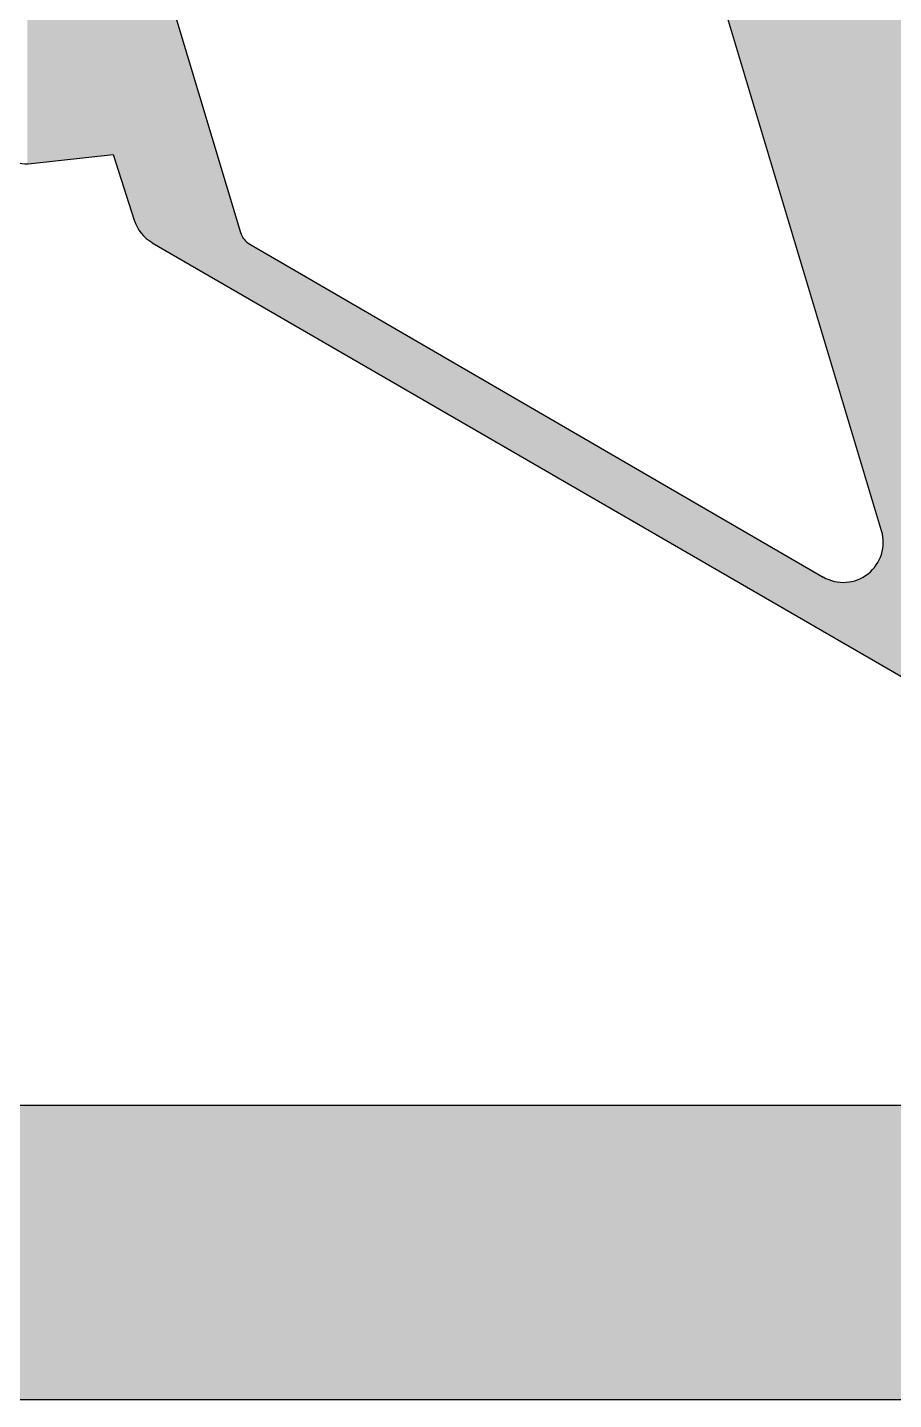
# Model space of a CAD drawing. Extents: x 181 to 485, y 440 to 775.
# Drawn here: x 257.2 to 300.5, y 440.4 to 508.9 of the extents above; entities that cross this region are included whole.
import ezdxf

# ---------------------------------------------------------------- set-up
doc = ezdxf.new("R2010")
doc.units = 0
doc.layers.add('LAYER_01', color=7, linetype='CONTINUOUS')

# ---------------------------------------------------------------- blocks, each defined once
blk = doc.blocks.new('*U1')
at = {"layer": 'LAYER_01', "linetype": 'CONTINUOUS'}
for points in [[(289.792, 517.262), (289.792, 546.548), (297.242, 492.458)], [(297.242, 492.458), (289.792, 546.548), (297.242, 521.744)], [(257.166, 502.08), (257.166, 542.343), (257.174, 502.08)], [(257.174, 502.08), (257.166, 542.343), (257.174, 542.339)], [(257.174, 502.08), (257.174, 534.098), (257.205, 502.081)], [(257.205, 502.081), (257.174, 534.098), (257.205, 533.993)], [(257.205, 502.081), (257.205, 533.993), (257.245, 502.082)], [(257.245, 502.082), (257.205, 533.993), (257.245, 533.862)], [(257.245, 502.082), (257.245, 533.862), (257.284, 502.085)], [(257.284, 502.085), (257.245, 533.862), (257.284, 533.731)], [(257.284, 502.085), (257.284, 533.731), (257.323, 502.088)], [(257.323, 502.088), (257.284, 533.731), (257.323, 533.601)], [(257.323, 502.088), (257.323, 533.601), (257.362, 502.092)], [(257.362, 502.092), (257.323, 533.601), (257.362, 533.471)], [(257.362, 502.092), (257.362, 533.471), (261.459, 502.552)], [(261.459, 502.552), (257.362, 533.471), (261.459, 519.83)], [(297.242, 492.458), (297.242, 521.744), (299.858, 483.751)], [(299.858, 483.751), (297.242, 521.744), (299.858, 520.4)], [(299.858, 483.751), (299.858, 520.4), (299.868, 483.717)], [(299.868, 483.717), (299.858, 520.4), (299.868, 520.395)], [(299.868, 483.717), (299.868, 520.395), (299.877, 483.683)], [(299.877, 483.683), (299.868, 520.395), (299.877, 520.39)], [(299.877, 483.683), (299.877, 520.39), (299.886, 483.648)], [(299.886, 483.648), (299.877, 520.39), (299.886, 520.385)], [(299.886, 483.648), (299.886, 520.385), (299.894, 483.613)], [(299.894, 483.613), (299.886, 520.385), (299.894, 520.381)], [(299.894, 483.613), (299.894, 520.381), (299.901, 483.578)], [(299.901, 483.578), (299.894, 520.381), (299.901, 520.377)], [(299.901, 483.578), (299.901, 520.377), (299.908, 483.543)], [(299.908, 483.543), (299.901, 520.377), (299.908, 520.374)], [(299.908, 483.543), (299.908, 520.374), (299.915, 483.507)], [(299.915, 483.507), (299.908, 520.374), (299.915, 520.37)], [(299.915, 483.507), (299.915, 520.37), (299.92, 483.471)], [(299.92, 483.471), (299.915, 520.37), (299.92, 520.368)], [(299.92, 483.471), (299.92, 520.368), (299.925, 483.435)], [(299.925, 483.435), (299.92, 520.368), (299.925, 520.365)], [(299.925, 483.435), (299.925, 520.365), (299.93, 483.398)], [(299.93, 483.398), (299.925, 520.365), (299.93, 520.363)], [(299.93, 483.398), (299.93, 520.363), (299.934, 483.362)], [(299.934, 483.362), (299.93, 520.363), (299.934, 520.361)], [(299.934, 483.362), (299.934, 520.361), (299.937, 483.325)], [(299.937, 483.325), (299.934, 520.361), (299.937, 520.359)], [(299.937, 483.325), (299.937, 520.359), (299.939, 483.288)], [(299.939, 483.288), (299.937, 520.359), (299.939, 520.358)], [(299.939, 483.288), (299.939, 520.358), (299.941, 483.251)], [(299.941, 483.251), (299.939, 520.358), (299.941, 520.357)], [(299.941, 483.251), (299.941, 520.357), (299.942, 483.213)], [(299.942, 483.213), (299.941, 520.357), (299.942, 520.356)], [(299.942, 483.213), (299.942, 520.356), (299.942, 483.176)], [(299.942, 483.176), (299.942, 520.356), (299.942, 520.356)], [(299.942, 477.002), (299.942, 520.356), (301.112, 476.325)], [(301.112, 476.325), (299.942, 520.356), (301.112, 519.755)], [(261.459, 502.552), (261.459, 519.83), (262.504, 499.267)], [(262.504, 499.267), (261.459, 519.83), (262.504, 516.353)], [(262.504, 499.267), (262.504, 516.353), (262.518, 499.224)], [(262.518, 499.224), (262.504, 516.353), (262.518, 516.305)], [(262.518, 499.224), (262.518, 516.305), (262.533, 499.181)], [(262.533, 499.181), (262.518, 516.305), (262.533, 516.255)], [(262.533, 499.181), (262.533, 516.255), (262.55, 499.138)], [(262.55, 499.138), (262.533, 516.255), (262.55, 516.201)], [(262.55, 499.138), (262.55, 516.201), (262.567, 499.096)], [(262.567, 499.096), (262.55, 516.201), (262.567, 516.143)], [(262.567, 499.096), (262.567, 516.143), (262.585, 499.054)], [(262.585, 499.054), (262.567, 516.143), (262.585, 516.082)], [(262.585, 499.054), (262.585, 516.082), (262.604, 499.012)], [(262.604, 499.012), (262.585, 516.082), (262.604, 516.018)], [(262.604, 499.012), (262.604, 516.018), (262.625, 498.971)], [(262.625, 498.971), (262.604, 516.018), (262.625, 515.95)], [(262.625, 498.971), (262.625, 515.95), (262.646, 498.93)], [(262.646, 498.93), (262.625, 515.95), (262.646, 515.879)], [(262.646, 498.93), (262.646, 515.879), (262.668, 498.889)], [(262.668, 498.889), (262.646, 515.879), (262.668, 515.805)], [(262.668, 498.889), (262.668, 515.805), (262.692, 498.849)], [(262.692, 498.849), (262.668, 515.805), (262.692, 515.728)], [(262.692, 498.849), (262.692, 515.728), (262.716, 498.809)], [(262.716, 498.809), (262.692, 515.728), (262.716, 515.647)], [(262.716, 498.809), (262.716, 515.647), (262.741, 498.77)], [(262.741, 498.77), (262.716, 515.647), (262.741, 515.563)], [(262.741, 498.77), (262.741, 515.563), (262.767, 498.732)], [(262.767, 498.732), (262.741, 515.563), (262.767, 515.476)], [(262.767, 498.732), (262.767, 515.476), (262.794, 498.694)], [(262.794, 498.694), (262.767, 515.476), (262.794, 515.386)], [(262.794, 498.694), (262.794, 515.386), (262.822, 498.656)], [(262.822, 498.656), (262.794, 515.386), (262.822, 515.293)], [(262.822, 498.656), (262.822, 515.293), (262.851, 498.62)], [(262.851, 498.62), (262.822, 515.293), (262.851, 515.197)], [(262.851, 498.62), (262.851, 515.197), (262.881, 498.584)], [(262.881, 498.584), (262.851, 515.197), (262.881, 515.098)], [(262.881, 498.584), (262.881, 515.098), (262.911, 498.548)], [(262.911, 498.548), (262.881, 515.098), (262.911, 514.997)], [(262.911, 498.548), (262.911, 514.997), (262.943, 498.514)], [(262.943, 498.514), (262.911, 514.997), (262.943, 514.892)], [(262.943, 498.514), (262.943, 514.892), (262.975, 498.48)], [(262.975, 498.48), (262.943, 514.892), (262.975, 514.786)], [(262.975, 498.48), (262.975, 514.786), (263.007, 498.447)], [(263.007, 498.447), (262.975, 514.786), (263.007, 514.676)], [(263.007, 498.447), (263.007, 514.676), (263.041, 498.415)], [(263.041, 498.415), (263.007, 514.676), (263.041, 514.565)], [(263.041, 498.415), (263.041, 514.565), (263.075, 498.383)], [(263.075, 498.383), (263.041, 514.565), (263.075, 514.451)], [(263.075, 498.383), (263.075, 514.451), (263.11, 498.353)], [(263.11, 498.353), (263.075, 514.451), (263.11, 514.335)], [(263.11, 498.353), (263.11, 514.335), (263.145, 498.323)], [(263.145, 498.323), (263.11, 514.335), (263.145, 514.217)], [(263.145, 498.323), (263.145, 514.217), (263.182, 498.294)], [(263.182, 498.294), (263.145, 514.217), (263.182, 514.097)], [(263.182, 498.294), (263.182, 514.097), (263.218, 498.266)], [(263.218, 498.266), (263.182, 514.097), (263.218, 513.975)], [(263.218, 498.266), (263.218, 513.975), (263.255, 498.24)], [(263.255, 498.24), (263.218, 513.975), (263.255, 513.851)], [(263.255, 498.24), (263.255, 513.851), (263.293, 498.214)], [(263.293, 498.214), (263.255, 513.851), (263.293, 513.726)], [(263.293, 498.214), (263.293, 513.726), (263.331, 498.189)], [(263.331, 498.189), (263.293, 513.726), (263.331, 513.599)], [(263.331, 498.189), (263.331, 513.599), (263.369, 498.165)], [(263.369, 498.165), (263.331, 513.599), (263.369, 513.471)], [(263.369, 498.165), (263.369, 513.471), (263.408, 498.141)], [(263.408, 498.141), (263.369, 513.471), (263.408, 513.342)], [(263.408, 498.141), (263.408, 513.342), (267.822, 495.588)], [(267.822, 495.588), (263.408, 513.342), (267.822, 498.647)], [(267.822, 495.588), (267.822, 498.647), (267.829, 495.584)], [(267.829, 495.584), (267.822, 498.647), (267.829, 498.625)], [(267.829, 495.584), (267.829, 498.625), (267.836, 495.579)], [(267.836, 495.579), (267.829, 498.625), (267.836, 498.603)], [(267.836, 495.579), (267.836, 498.603), (267.844, 495.575)], [(267.844, 495.575), (267.836, 498.603), (267.844, 498.582)], [(267.844, 495.575), (267.844, 498.582), (267.853, 495.57)], [(267.853, 495.57), (267.844, 498.582), (267.853, 498.56)], [(267.853, 495.57), (267.853, 498.56), (267.862, 495.565)], [(267.862, 495.565), (267.853, 498.56), (267.862, 498.538)], [(267.862, 495.565), (267.862, 498.538), (267.871, 495.559)], [(267.871, 495.559), (267.862, 498.538), (267.871, 498.517)], [(267.871, 495.559), (267.871, 498.517), (267.881, 495.553)], [(267.881, 495.553), (267.871, 498.517), (267.881, 498.496)], [(267.881, 495.553), (267.881, 498.496), (267.892, 495.547)], [(267.892, 495.547), (267.881, 498.496), (267.892, 498.474)], [(267.892, 495.547), (267.892, 498.474), (267.903, 495.541)], [(267.903, 495.541), (267.892, 498.474), (267.903, 498.454)], [(267.903, 495.541), (267.903, 498.454), (267.915, 495.534)], [(267.915, 495.534), (267.903, 498.454), (267.915, 498.433)], [(267.915, 495.534), (267.915, 498.433), (267.927, 495.527)], [(267.927, 495.527), (267.915, 498.433), (267.927, 498.413)], [(267.927, 495.527), (267.927, 498.413), (267.94, 495.52)], [(267.94, 495.52), (267.927, 498.413), (267.94, 498.393)], [(267.94, 495.52), (267.94, 498.393), (267.953, 495.512)], [(267.953, 495.512), (267.94, 498.393), (267.953, 498.373)], [(267.953, 495.512), (267.953, 498.373), (267.966, 495.504)], [(267.966, 495.504), (267.953, 498.373), (267.966, 498.353)], [(267.966, 495.504), (267.966, 498.353), (267.98, 495.496)], [(267.98, 495.496), (267.966, 498.353), (267.98, 498.334)], [(267.98, 495.496), (267.98, 498.334), (267.995, 495.488)], [(267.995, 495.488), (267.98, 498.334), (267.995, 498.315)], [(267.995, 495.488), (267.995, 498.315), (268.01, 495.479)], [(268.01, 495.479), (267.995, 498.315), (268.01, 498.297)], [(268.01, 495.479), (268.01, 498.297), (268.025, 495.47)], [(268.025, 495.47), (268.01, 498.297), (268.025, 498.278)], [(268.025, 495.47), (268.025, 498.278), (268.041, 495.461)], [(268.041, 495.461), (268.025, 498.278), (268.041, 498.261)], [(268.041, 495.461), (268.041, 498.261), (268.057, 495.451)], [(268.057, 495.451), (268.041, 498.261), (268.057, 498.243)], [(268.057, 495.451), (268.057, 498.243), (268.074, 495.442)], [(268.074, 495.442), (268.057, 498.243), (268.074, 498.226)], [(268.074, 495.442), (268.074, 498.226), (268.091, 495.432)], [(268.091, 495.432), (268.074, 498.226), (268.091, 498.21)], [(268.091, 495.432), (268.091, 498.21), (268.108, 495.422)], [(268.108, 495.422), (268.091, 498.21), (268.108, 498.194)], [(268.108, 495.422), (268.108, 498.194), (268.126, 495.412)], [(268.126, 495.412), (268.108, 498.194), (268.126, 498.178)], [(268.126, 495.412), (268.126, 498.178), (268.144, 495.401)], [(268.144, 495.401), (268.126, 498.178), (268.144, 498.163)], [(268.144, 495.401), (268.144, 498.163), (268.163, 495.391)], [(268.163, 495.391), (268.144, 498.163), (268.163, 498.148)], [(268.163, 495.391), (268.163, 498.148), (268.181, 495.38)], [(268.181, 495.38), (268.163, 498.148), (268.181, 498.134)], [(268.181, 495.38), (268.181, 498.134), (268.2, 495.369)], [(268.2, 495.369), (268.181, 498.134), (268.2, 498.12)], [(268.2, 495.369), (268.2, 498.12), (268.219, 495.358)], [(268.219, 495.358), (268.2, 498.12), (268.219, 498.107)], [(268.219, 495.358), (268.219, 498.107), (268.239, 495.347)], [(268.239, 495.347), (268.219, 498.107), (268.239, 498.094)], [(268.239, 495.347), (268.239, 498.094), (268.258, 495.335)], [(268.258, 495.335), (268.239, 498.094), (268.258, 498.082)], [(268.258, 495.335), (268.258, 498.082), (268.278, 495.324)], [(268.278, 495.324), (268.258, 498.082), (268.278, 498.07)], [(268.278, 495.324), (268.278, 498.07), (296.939, 478.74)], [(296.939, 478.74), (268.278, 498.07), (296.939, 481.445)], [(299.941, 477.003), (299.939, 483.063), (299.941, 483.1)], [(299.942, 477.002), (299.941, 483.1), (299.942, 483.138)], [(299.941, 477.003), (299.941, 483.1), (299.942, 477.002)], [(299.942, 477.002), (299.942, 483.138), (299.942, 483.176)], [(299.942, 477.002), (299.942, 483.138), (299.942, 477.002)], [(299.783, 477.094), (299.768, 482.359), (299.783, 482.394)], [(299.798, 477.086), (299.783, 482.394), (299.798, 482.43)], [(299.783, 477.094), (299.783, 482.394), (299.798, 477.086)], [(299.812, 477.078), (299.798, 482.43), (299.812, 482.465)], [(299.798, 477.086), (299.798, 482.43), (299.812, 477.078)], [(299.825, 477.07), (299.812, 482.465), (299.825, 482.502)], [(299.812, 477.078), (299.812, 482.465), (299.825, 477.07)], [(299.838, 477.063), (299.825, 482.502), (299.838, 482.538)], [(299.825, 477.07), (299.825, 482.502), (299.838, 477.063)], [(299.85, 477.056), (299.838, 482.538), (299.85, 482.574)], [(299.838, 477.063), (299.838, 482.538), (299.85, 477.056)], [(299.861, 477.049), (299.85, 482.574), (299.861, 482.611)], [(299.85, 477.056), (299.85, 482.574), (299.861, 477.049)], [(299.871, 477.043), (299.861, 482.611), (299.871, 482.648)], [(299.861, 477.049), (299.861, 482.611), (299.871, 477.043)], [(299.881, 477.038), (299.871, 482.648), (299.881, 482.685)], [(299.871, 477.043), (299.871, 482.648), (299.881, 477.038)], [(299.89, 477.032), (299.881, 482.685), (299.89, 482.723)], [(299.881, 477.038), (299.881, 482.685), (299.89, 477.032)], [(299.899, 477.028), (299.89, 482.723), (299.899, 482.76)], [(299.89, 477.032), (299.89, 482.723), (299.899, 477.028)], [(299.906, 477.023), (299.899, 482.76), (299.906, 482.798)], [(299.899, 477.028), (299.899, 482.76), (299.906, 477.023)], [(299.913, 477.019), (299.906, 482.798), (299.913, 482.835)], [(299.906, 477.023), (299.906, 482.798), (299.913, 477.019)], [(299.919, 477.016), (299.913, 482.835), (299.919, 482.873)], [(299.913, 477.019), (299.913, 482.835), (299.919, 477.016)], [(299.925, 477.012), (299.919, 482.873), (299.925, 482.911)], [(299.919, 477.016), (299.919, 482.873), (299.925, 477.012)], [(299.929, 477.01), (299.925, 482.911), (299.929, 482.949)], [(299.925, 477.012), (299.925, 482.911), (299.929, 477.01)], [(299.933, 477.007), (299.929, 482.949), (299.933, 482.987)], [(299.929, 477.01), (299.929, 482.949), (299.933, 477.007)], [(299.937, 477.006), (299.933, 482.987), (299.937, 483.025)], [(299.933, 477.007), (299.933, 482.987), (299.937, 477.006)], [(299.939, 477.004), (299.937, 483.025), (299.939, 483.063)], [(299.937, 477.006), (299.937, 483.025), (299.939, 477.004)], [(299.939, 477.004), (299.939, 483.063), (299.941, 477.003)], [(299.29, 477.38), (299.263, 481.674), (299.29, 481.698)], [(299.316, 477.364), (299.29, 481.698), (299.316, 481.722)], [(299.29, 477.38), (299.29, 481.698), (299.316, 477.364)], [(299.342, 477.349), (299.316, 481.722), (299.342, 481.747)], [(299.316, 477.364), (299.316, 481.722), (299.342, 477.349)], [(299.368, 477.334), (299.342, 481.747), (299.368, 481.773)], [(299.342, 477.349), (299.342, 481.747), (299.368, 477.334)], [(299.393, 477.32), (299.368, 481.773), (299.393, 481.799)], [(299.368, 477.334), (299.368, 481.773), (299.393, 477.32)], [(299.418, 477.305), (299.393, 481.799), (299.418, 481.826)], [(299.393, 477.32), (299.393, 481.799), (299.418, 477.305)], [(299.443, 477.291), (299.418, 481.826), (299.443, 481.853)], [(299.418, 477.305), (299.418, 481.826), (299.443, 477.291)], [(299.467, 477.277), (299.443, 481.853), (299.467, 481.881)], [(299.443, 477.291), (299.443, 481.853), (299.467, 477.277)], [(299.491, 477.264), (299.467, 481.881), (299.491, 481.91)], [(299.467, 477.277), (299.467, 481.881), (299.491, 477.264)], [(299.514, 477.25), (299.491, 481.91), (299.514, 481.939)], [(299.491, 477.264), (299.491, 481.91), (299.514, 477.25)], [(299.537, 477.237), (299.514, 481.939), (299.537, 481.968)], [(299.514, 477.25), (299.514, 481.939), (299.537, 477.237)], [(299.559, 477.224), (299.537, 481.968), (299.559, 481.998)], [(299.537, 477.237), (299.537, 481.968), (299.559, 477.224)], [(299.581, 477.211), (299.559, 481.998), (299.581, 482.029)], [(299.559, 477.224), (299.559, 481.998), (299.581, 477.211)], [(299.602, 477.199), (299.581, 482.029), (299.602, 482.06)], [(299.581, 477.211), (299.581, 482.029), (299.602, 477.199)], [(299.623, 477.187), (299.602, 482.06), (299.623, 482.091)], [(299.602, 477.199), (299.602, 482.06), (299.623, 477.187)], [(299.643, 477.175), (299.623, 482.091), (299.643, 482.123)], [(299.623, 477.187), (299.623, 482.091), (299.643, 477.175)], [(299.663, 477.164), (299.643, 482.123), (299.663, 482.156)], [(299.643, 477.175), (299.643, 482.123), (299.663, 477.164)], [(299.682, 477.153), (299.663, 482.156), (299.682, 482.189)], [(299.663, 477.164), (299.663, 482.156), (299.682, 477.153)], [(299.7, 477.142), (299.682, 482.189), (299.7, 482.222)], [(299.682, 477.153), (299.682, 482.189), (299.7, 477.142)], [(299.718, 477.132), (299.7, 482.222), (299.718, 482.256)], [(299.7, 477.142), (299.7, 482.222), (299.718, 477.132)], [(299.735, 477.122), (299.718, 482.256), (299.735, 482.29)], [(299.718, 477.132), (299.718, 482.256), (299.735, 477.122)], [(299.752, 477.112), (299.735, 482.29), (299.752, 482.324)], [(299.735, 477.122), (299.735, 482.29), (299.752, 477.112)], [(299.768, 477.103), (299.752, 482.324), (299.768, 482.359)], [(299.752, 477.112), (299.752, 482.324), (299.768, 477.103)], [(299.768, 477.103), (299.768, 482.359), (299.783, 477.094)], [(296.939, 478.74), (296.939, 481.445), (296.969, 478.722)], [(296.969, 478.722), (296.939, 481.445), (296.969, 481.428)], [(296.969, 478.722), (296.969, 481.428), (297, 478.704)], [(297, 478.704), (296.969, 481.428), (297, 481.411)], [(297, 478.704), (297, 481.411), (297.032, 478.686)], [(297.032, 478.686), (297, 481.411), (297.032, 481.395)], [(297.032, 478.686), (297.032, 481.395), (297.064, 478.668)], [(297.064, 478.668), (297.032, 481.395), (297.064, 481.379)], [(297.064, 478.668), (297.064, 481.379), (297.096, 478.649)], [(297.096, 478.649), (297.064, 481.379), (297.096, 481.363)], [(297.096, 478.649), (297.096, 481.363), (297.129, 478.63)], [(297.129, 478.63), (297.096, 481.363), (297.129, 481.348)], [(297.129, 478.63), (297.129, 481.348), (297.163, 478.611)], [(297.163, 478.611), (297.129, 481.348), (297.163, 481.334)], [(297.163, 478.611), (297.163, 481.334), (297.196, 478.591)], [(297.196, 478.591), (297.163, 481.334), (297.196, 481.32)], [(297.196, 478.591), (297.196, 481.32), (297.23, 478.571)], [(297.23, 478.571), (297.196, 481.32), (297.23, 481.306)], [(297.23, 478.571), (297.23, 481.306), (297.265, 478.551)], [(297.265, 478.551), (297.23, 481.306), (297.265, 481.294)], [(297.265, 478.551), (297.265, 481.294), (297.3, 478.531)], [(297.3, 478.531), (297.265, 481.294), (297.3, 481.282)], [(297.3, 478.531), (297.3, 481.282), (297.335, 478.511)], [(297.335, 478.511), (297.3, 481.282), (297.335, 481.27)], [(297.335, 478.511), (297.335, 481.27), (297.37, 478.49)], [(297.37, 478.49), (297.335, 481.27), (297.37, 481.259)], [(297.37, 478.49), (297.37, 481.259), (297.406, 478.47)], [(297.406, 478.47), (297.37, 481.259), (297.406, 481.249)], [(297.406, 478.47), (297.406, 481.249), (297.442, 478.449)], [(297.442, 478.449), (297.406, 481.249), (297.442, 481.239)], [(297.442, 478.449), (297.442, 481.239), (297.479, 478.428)], [(297.479, 478.428), (297.442, 481.239), (297.479, 481.23)], [(297.479, 478.428), (297.479, 481.23), (297.515, 478.407)], [(297.515, 478.407), (297.479, 481.23), (297.515, 481.222)], [(297.515, 478.407), (297.515, 481.222), (297.552, 478.385)], [(297.552, 478.385), (297.515, 481.222), (297.552, 481.214)], [(297.552, 478.385), (297.552, 481.214), (297.59, 478.364)], [(297.59, 478.364), (297.552, 481.214), (297.59, 481.207)], [(297.59, 478.364), (297.59, 481.207), (297.627, 478.342)], [(297.627, 478.342), (297.59, 481.207), (297.627, 481.201)], [(297.627, 478.342), (297.627, 481.201), (297.664, 478.32)], [(297.664, 478.32), (297.627, 481.201), (297.664, 481.195)], [(297.664, 478.32), (297.664, 481.195), (297.702, 478.298)], [(297.702, 478.298), (297.664, 481.195), (297.702, 481.19)], [(297.702, 478.298), (297.702, 481.19), (297.74, 478.276)], [(297.74, 478.276), (297.702, 481.19), (297.74, 481.186)], [(297.74, 478.276), (297.74, 481.186), (297.778, 478.254)], [(297.778, 478.254), (297.74, 481.186), (297.778, 481.182)], [(297.778, 478.254), (297.778, 481.182), (297.816, 478.232)], [(297.816, 478.232), (297.778, 481.182), (297.816, 481.179)], [(297.816, 478.232), (297.816, 481.179), (297.855, 478.21)], [(297.855, 478.21), (297.816, 481.179), (297.855, 481.177)], [(297.855, 478.21), (297.855, 481.177), (297.893, 478.188)], [(297.893, 478.188), (297.855, 481.177), (297.893, 481.176)], [(297.893, 478.188), (297.893, 481.176), (297.931, 478.166)], [(297.931, 478.166), (297.893, 481.176), (297.931, 481.176)], [(297.931, 478.166), (297.931, 481.176), (297.97, 478.144)], [(297.97, 478.144), (297.931, 481.176), (297.97, 481.176)], [(298.008, 478.121), (297.97, 481.176), (298.008, 481.177)], [(297.97, 478.144), (297.97, 481.176), (298.008, 478.121)], [(298.047, 478.099), (298.008, 481.177), (298.047, 481.178)], [(298.008, 478.121), (298.008, 481.177), (298.047, 478.099)], [(298.085, 478.077), (298.047, 481.178), (298.085, 481.181)], [(298.047, 478.099), (298.047, 481.178), (298.085, 478.077)], [(298.123, 478.055), (298.085, 481.181), (298.123, 481.184)], [(298.085, 478.077), (298.085, 481.181), (298.123, 478.055)], [(298.162, 478.033), (298.123, 481.184), (298.162, 481.188)], [(298.123, 478.055), (298.123, 481.184), (298.162, 478.033)], [(298.2, 478.011), (298.162, 481.188), (298.2, 481.192)], [(298.162, 478.033), (298.162, 481.188), (298.2, 478.011)], [(298.238, 477.989), (298.2, 481.192), (298.238, 481.197)], [(298.2, 478.011), (298.2, 481.192), (298.238, 477.989)], [(298.276, 477.967), (298.238, 481.197), (298.276, 481.204)], [(298.238, 477.989), (298.238, 481.197), (298.276, 477.967)], [(298.313, 477.945), (298.276, 481.204), (298.313, 481.21)], [(298.276, 477.967), (298.276, 481.204), (298.313, 477.945)], [(298.351, 477.923), (298.313, 481.21), (298.351, 481.218)], [(298.313, 477.945), (298.313, 481.21), (298.351, 477.923)], [(298.388, 477.901), (298.351, 481.218), (298.388, 481.226)], [(298.351, 477.923), (298.351, 481.218), (298.388, 477.901)], [(298.426, 477.88), (298.388, 481.226), (298.426, 481.235)], [(298.388, 477.901), (298.388, 481.226), (298.426, 477.88)], [(298.463, 477.858), (298.426, 481.235), (298.463, 481.244)], [(298.426, 477.88), (298.426, 481.235), (298.463, 477.858)], [(298.499, 477.837), (298.463, 481.244), (298.499, 481.255)], [(298.463, 477.858), (298.463, 481.244), (298.499, 477.837)], [(298.536, 477.816), (298.499, 481.255), (298.536, 481.266)], [(298.499, 477.837), (298.499, 481.255), (298.536, 477.816)], [(298.572, 477.795), (298.536, 481.266), (298.572, 481.277)], [(298.536, 477.816), (298.536, 481.266), (298.572, 477.795)], [(298.607, 477.775), (298.572, 481.277), (298.607, 481.289)], [(298.572, 477.795), (298.572, 481.277), (298.607, 477.775)], [(298.643, 477.754), (298.607, 481.289), (298.643, 481.302)], [(298.607, 477.775), (298.607, 481.289), (298.643, 477.754)], [(298.678, 477.734), (298.643, 481.302), (298.678, 481.316)], [(298.643, 477.754), (298.643, 481.302), (298.678, 477.734)], [(298.713, 477.714), (298.678, 481.316), (298.713, 481.33)], [(298.678, 477.734), (298.678, 481.316), (298.713, 477.714)], [(298.747, 477.694), (298.713, 481.33), (298.747, 481.345)], [(298.713, 477.714), (298.713, 481.33), (298.747, 477.694)], [(298.781, 477.674), (298.747, 481.345), (298.781, 481.36)], [(298.747, 477.694), (298.747, 481.345), (298.781, 477.674)], [(298.815, 477.655), (298.781, 481.36), (298.815, 481.376)], [(298.781, 477.674), (298.781, 481.36), (298.815, 477.655)], [(298.848, 477.635), (298.815, 481.376), (298.848, 481.392)], [(298.815, 477.655), (298.815, 481.376), (298.848, 477.635)], [(298.881, 477.617), (298.848, 481.392), (298.881, 481.409)], [(298.848, 477.635), (298.848, 481.392), (298.881, 477.617)], [(298.913, 477.598), (298.881, 481.409), (298.913, 481.427)], [(298.881, 477.617), (298.881, 481.409), (298.913, 477.598)], [(298.945, 477.579), (298.913, 481.427), (298.945, 481.445)], [(298.913, 477.598), (298.913, 481.427), (298.945, 477.579)], [(298.976, 477.561), (298.945, 481.445), (298.976, 481.463)], [(298.945, 477.579), (298.945, 481.445), (298.976, 477.561)], [(299.007, 477.543), (298.976, 481.463), (299.007, 481.483)], [(298.976, 477.561), (298.976, 481.463), (299.007, 477.543)], [(299.037, 477.526), (299.007, 481.483), (299.037, 481.502)], [(299.007, 477.543), (299.007, 481.483), (299.037, 477.526)], [(299.067, 477.509), (299.037, 481.502), (299.067, 481.522)], [(299.037, 477.526), (299.037, 481.502), (299.067, 477.509)], [(299.097, 477.492), (299.067, 481.522), (299.097, 481.542)], [(299.067, 477.509), (299.067, 481.522), (299.097, 477.492)], [(299.126, 477.475), (299.097, 481.542), (299.126, 481.563)], [(299.097, 477.492), (299.097, 481.542), (299.126, 477.475)], [(299.154, 477.458), (299.126, 481.563), (299.154, 481.584)], [(299.126, 477.475), (299.126, 481.563), (299.154, 477.458)], [(299.182, 477.442), (299.154, 481.584), (299.182, 481.606)], [(299.154, 477.458), (299.154, 481.584), (299.182, 477.442)], [(299.209, 477.426), (299.182, 481.606), (299.209, 481.628)], [(299.182, 477.442), (299.182, 481.606), (299.209, 477.426)], [(299.237, 477.411), (299.209, 481.628), (299.237, 481.651)], [(299.209, 477.426), (299.209, 481.628), (299.237, 477.411)], [(299.263, 477.395), (299.237, 481.651), (299.263, 481.674)], [(299.237, 477.411), (299.237, 481.651), (299.263, 477.395)], [(299.263, 477.395), (299.263, 481.674), (299.29, 477.38)], [(220.596, 440.369), (220.596, 455.048), (334.16, 440.369)], [(334.16, 440.369), (220.596, 455.048), (334.16, 455.048)]]:
    blk.add_solid(points, dxfattribs=at)

msp = doc.modelspace()

# ---------------------------------------------------------------- linework, layer by layer
at = {"layer": 'LAYER_01'}
for p, q in [((257.174, 534.098), (267.822, 498.647)), ((299.858, 483.751), (289.792, 517.262)), ((257.362, 502.092), (261.459, 502.552)), ((261.459, 502.552), (262.504, 499.267)), ((263.408, 498.141), (301.458, 476.125)), ((268.278, 498.07), (296.939, 481.445)), ((334.16, 455.048), (220.596, 455.048)), ((205.917, 440.369), (459.491, 440.369))]:
    msp.add_line(p, q, dxfattribs=at)
for centre, radius, start, end in [((257.139, 504.08), 2, 239.94557, 276.40555), ((264.41, 499.873), 2, 197.6356, 239.94557), ((268.78, 498.935), 1, 196.7183, 239.88454), ((297.942, 483.176), 2, 239.88454, 16.7183)]:
    msp.add_arc(centre, radius, start, end, dxfattribs=at)

# ---------------------------------------------------------------- block references
msp.add_blockref('*U1', (0, 0), dxfattribs=at)

doc.saveas('drawing.dxf')
